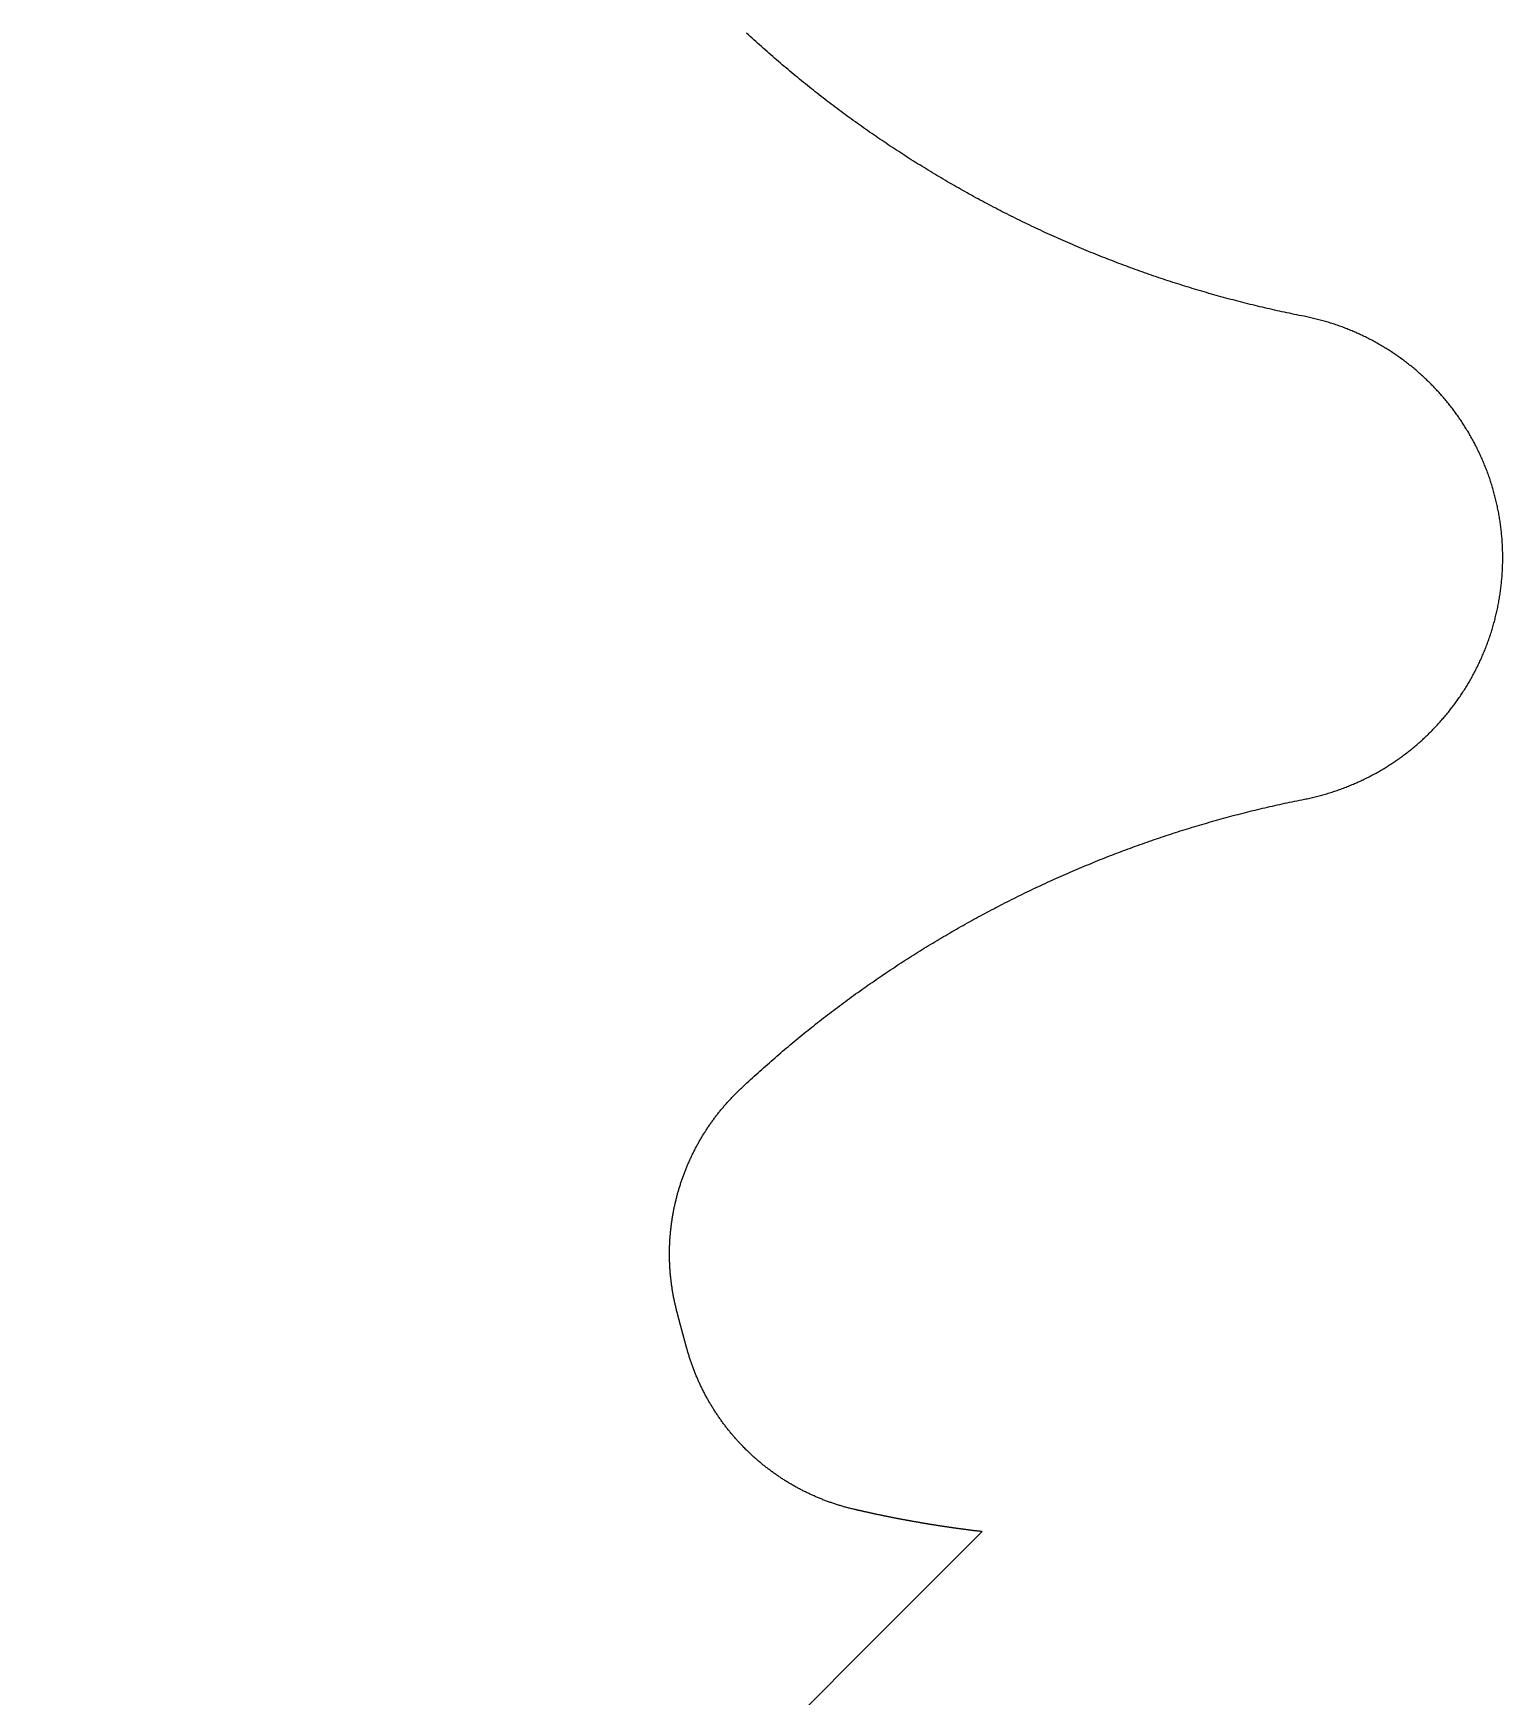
# Model space of a CAD drawing. Header units: millimetres. Extents: x 0 to 300, y 0 to 160.
# Drawn here: x 157.92 to 163.09, y 133.14 to 139 of the extents above; entities that cross this region are included whole.
import ezdxf

# ---------------------------------------------------------------- set-up
doc = ezdxf.new("R2010")
doc.units = ezdxf.units.MM
doc.header["$MEASUREMENT"] = 0
doc.layers.add('Layer 1', color=1, linetype='Continuous', true_color=0xff0000)

msp = doc.modelspace()

# ---------------------------------------------------------------- linework, layer by layer
at = {"layer": 'Layer 1'}
msp.add_lwpolyline([(152.8781, 125.332), (161.2609, 133.7206), (161.2591, 133.7209), (161.2573, 133.7211), (161.2555, 133.7213), (161.2538, 133.7215), (161.252, 133.7217), (161.2502, 133.7219), (161.2484, 133.7221), (161.2467, 133.7223), (161.2449, 133.7225), (161.2431, 133.7227), (161.2414, 133.723), (161.2396, 133.7232), (161.2378, 133.7234), (161.236, 133.7236), (161.2343, 133.7238), (161.2325, 133.724), (161.2307, 133.7243), (161.229, 133.7245), (161.2272, 133.7247), (161.2254, 133.7249), (161.2237, 133.7251), (161.2219, 133.7254), (161.2201, 133.7256), (161.2183, 133.7258), (161.2166, 133.726), (161.2148, 133.7263), (161.213, 133.7265), (161.2113, 133.7267), (161.2095, 133.7269), (161.2077, 133.7272), (161.206, 133.7274), (161.2042, 133.7276), (161.2024, 133.7279), (161.2006, 133.7281), (161.1989, 133.7283), (161.1971, 133.7286), (161.1953, 133.7288), (161.1936, 133.729), (161.1918, 133.7293), (161.19, 133.7295), (161.1883, 133.7297), (161.1865, 133.73), (161.1847, 133.7302), (161.183, 133.7305), (161.1812, 133.7307), (161.1794, 133.7309), (161.1777, 133.7312), (161.1759, 133.7314), (161.1741, 133.7317), (161.1724, 133.7319), (161.1706, 133.7322), (161.1688, 133.7324), (161.1671, 133.7327), (161.1653, 133.7329), (161.1635, 133.7332), (161.1618, 133.7334), (161.16, 133.7337), (161.1582, 133.7339), (161.1565, 133.7342), (161.1547, 133.7344), (161.1529, 133.7347), (161.1512, 133.7349), (161.1494, 133.7352), (161.1476, 133.7354), (161.1459, 133.7357), (161.1441, 133.7359), (161.1423, 133.7362), (161.1406, 133.7365), (161.1388, 133.7367), (161.137, 133.737), (161.1353, 133.7372), (161.1335, 133.7375), (161.1318, 133.7378), (161.13, 133.738), (161.1282, 133.7383), (161.1265, 133.7386), (161.1247, 133.7388), (161.1229, 133.7391), (161.1212, 133.7394), (161.1194, 133.7396), (161.1176, 133.7399), (161.1159, 133.7402), (161.1141, 133.7404), (161.1124, 133.7407), (161.1106, 133.741), (161.1088, 133.7412), (161.1071, 133.7415), (161.1053, 133.7418), (161.1035, 133.7421), (161.1018, 133.7423), (161.1, 133.7426), (161.0983, 133.7429), (161.0965, 133.7432), (161.0947, 133.7435), (161.093, 133.7437), (161.0912, 133.744), (161.0894, 133.7443), (161.0877, 133.7446), (161.0859, 133.7449), (161.0842, 133.7451), (161.0824, 133.7454), (161.0806, 133.7457), (161.0789, 133.746), (161.0771, 133.7463), (161.0754, 133.7466), (161.0736, 133.7469), (161.0718, 133.7472), (161.0701, 133.7474), (161.0683, 133.7477), (161.0666, 133.748), (161.0648, 133.7483), (161.063, 133.7486), (161.0613, 133.7489), (161.0595, 133.7492), (161.0578, 133.7495), (161.056, 133.7498), (161.0542, 133.7501), (161.0525, 133.7504), (161.0507, 133.7507), (161.049, 133.751), (161.0472, 133.7513), (161.0455, 133.7516), (161.0437, 133.7519), (161.0419, 133.7522), (161.0402, 133.7525), (161.0384, 133.7528), (161.0367, 133.7531), (161.0349, 133.7534), (161.0332, 133.7537), (161.0314, 133.754), (161.0296, 133.7543), (161.0279, 133.7546), (161.0261, 133.7549), (161.0244, 133.7552), (161.0226, 133.7556), (161.0209, 133.7559), (161.0191, 133.7562), (161.0173, 133.7565), (161.0156, 133.7568), (161.0138, 133.7571), (161.0121, 133.7574), (161.0103, 133.7578), (161.0086, 133.7581), (161.0068, 133.7584), (161.0051, 133.7587), (161.0033, 133.759), (161.0015, 133.7593), (160.9998, 133.7597), (160.998, 133.76), (160.9963, 133.7603), (160.9945, 133.7606), (160.9928, 133.761), (160.991, 133.7613), (160.9893, 133.7616), (160.9875, 133.7619), (160.9858, 133.7623), (160.984, 133.7626), (160.9823, 133.7629), (160.9805, 133.7632), (160.9787, 133.7636), (160.977, 133.7639), (160.9752, 133.7642), (160.9735, 133.7646), (160.9717, 133.7649), (160.97, 133.7652), (160.9682, 133.7656), (160.9665, 133.7659), (160.9647, 133.7662), (160.963, 133.7666), (160.9612, 133.7669), (160.9595, 133.7673), (160.9577, 133.7676), (160.956, 133.7679), (160.9542, 133.7683), (160.9525, 133.7686), (160.9507, 133.769), (160.949, 133.7693), (160.9472, 133.7697), (160.9455, 133.77), (160.9437, 133.7703), (160.942, 133.7707), (160.9402, 133.771), (160.9385, 133.7714), (160.9367, 133.7717), (160.935, 133.7721), (160.9332, 133.7724), (160.9315, 133.7728), (160.9297, 133.7731), (160.928, 133.7735), (160.9262, 133.7738), (160.9245, 133.7742), (160.9227, 133.7745), (160.921, 133.7749), (160.9192, 133.7753), (160.9175, 133.7756), (160.9157, 133.776), (160.914, 133.7763), (160.9122, 133.7767), (160.9105, 133.7771), (160.9087, 133.7774), (160.907, 133.7778), (160.9052, 133.7781), (160.9035, 133.7785), (160.9018, 133.7789), (160.9, 133.7792), (160.8983, 133.7796), (160.8965, 133.78), (160.8948, 133.7803), (160.893, 133.7807), (160.8913, 133.7811), (160.8895, 133.7814), (160.8878, 133.7818), (160.886, 133.7822), (160.8843, 133.7825), (160.8826, 133.7829), (160.8808, 133.7833), (160.8791, 133.7837), (160.8773, 133.784), (160.8756, 133.7844), (160.8738, 133.7848), (160.8721, 133.7852), (160.8703, 133.7855), (160.8686, 133.7859), (160.8669, 133.7863), (160.8651, 133.7867), (160.8634, 133.7871), (160.8616, 133.7875), (160.8599, 133.7878), (160.8581, 133.7882), (160.8564, 133.7886), (160.8547, 133.789), (160.8529, 133.7894), (160.8512, 133.7898), (160.8494, 133.7901), (160.8477, 133.7905), (160.8459, 133.7909), (160.8442, 133.7913), (160.8425, 133.7917), (160.8407, 133.7921), (160.839, 133.7925), (160.8372, 133.7929), (160.8355, 133.7933), (160.8338, 133.7937), (160.832, 133.7941), (160.8303, 133.7945), (160.8285, 133.7948), (160.8268, 133.7952), (160.8251, 133.7956), (160.8233, 133.796), (160.8216, 133.7964), (160.8198, 133.7968), (160.8181, 133.7972), (160.8164, 133.7976), (160.8146, 133.798), (160.8129, 133.7985), (160.8111, 133.7989), (160.8078, 133.7996), (160.8045, 133.8004), (160.8011, 133.8013), (160.7978, 133.8021), (160.7945, 133.8029), (160.7911, 133.8038), (160.7878, 133.8046), (160.7845, 133.8055), (160.7812, 133.8064), (160.7779, 133.8073), (160.7746, 133.8082), (160.7714, 133.8092), (160.7681, 133.8101), (160.7648, 133.8111), (160.7615, 133.8121), (160.7583, 133.8131), (160.755, 133.8141), (160.7518, 133.8151), (160.7485, 133.8161), (160.7453, 133.8172), (160.7421, 133.8182), (160.7388, 133.8193), (160.7356, 133.8204), (160.7324, 133.8215), (160.7292, 133.8226), (160.726, 133.8237), (160.7228, 133.8248), (160.7196, 133.826), (160.7165, 133.8271), (160.7133, 133.8283), (160.7101, 133.8295), (160.7069, 133.8307), (160.7038, 133.8319), (160.7006, 133.8331), (160.6975, 133.8344), (160.6944, 133.8356), (160.6912, 133.8369), (160.6881, 133.8381), (160.685, 133.8394), (160.6819, 133.8407), (160.6788, 133.8421), (160.6757, 133.8434), (160.6726, 133.8447), (160.6695, 133.8461), (160.6664, 133.8474), (160.6634, 133.8488), (160.6603, 133.8502), (160.6573, 133.8516), (160.6542, 133.853), (160.6512, 133.8544), (160.6481, 133.8559), (160.6451, 133.8573), (160.6421, 133.8588), (160.6391, 133.8603), (160.6361, 133.8617), (160.6331, 133.8632), (160.6301, 133.8648), (160.6271, 133.8663), (160.6241, 133.8678), (160.6212, 133.8694), (160.6182, 133.8709), (160.6152, 133.8725), (160.6123, 133.8741), (160.6094, 133.8757), (160.6064, 133.8773), (160.6035, 133.8789), (160.6006, 133.8805), (160.5977, 133.8822), (160.5948, 133.8838), (160.5919, 133.8855), (160.589, 133.8872), (160.5861, 133.8889), (160.5833, 133.8906), (160.5804, 133.8923), (160.5775, 133.894), (160.5747, 133.8957), (160.5718, 133.8975), (160.569, 133.8992), (160.5662, 133.901), (160.5634, 133.9028), (160.5606, 133.9046), (160.5578, 133.9064), (160.555, 133.9082), (160.5522, 133.91), (160.5494, 133.9119), (160.5466, 133.9137), (160.5439, 133.9156), (160.5411, 133.9174), (160.5384, 133.9193), (160.5357, 133.9212), (160.5329, 133.9231), (160.5302, 133.925), (160.5275, 133.927), (160.5248, 133.9289), (160.5221, 133.9309), (160.5194, 133.9328), (160.5168, 133.9348), (160.5141, 133.9368), (160.5114, 133.9388), (160.5088, 133.9408), (160.5061, 133.9428), (160.5035, 133.9448), (160.5009, 133.9468), (160.4983, 133.9489), (160.4957, 133.9509), (160.4931, 133.953), (160.4905, 133.9551), (160.4879, 133.9572), (160.4853, 133.9593), (160.4828, 133.9614), (160.4802, 133.9635), (160.4777, 133.9656), (160.4751, 133.9678), (160.4726, 133.9699), (160.4701, 133.9721), (160.4676, 133.9743), (160.4651, 133.9764), (160.4626, 133.9786), (160.4601, 133.9808), (160.4576, 133.983), (160.4552, 133.9853), (160.4527, 133.9875), (160.4503, 133.9897), (160.4478, 133.992), (160.4454, 133.9943), (160.443, 133.9965), (160.4406, 133.9988), (160.4382, 134.0011), (160.4358, 134.0034), (160.4334, 134.0057), (160.4311, 134.008), (160.4287, 134.0104), (160.4264, 134.0127), (160.424, 134.0151), (160.4217, 134.0174), (160.4194, 134.0198), (160.4171, 134.0222), (160.4148, 134.0246), (160.4125, 134.027), (160.4102, 134.0294), (160.4079, 134.0318), (160.4057, 134.0342), (160.4034, 134.0367), (160.4012, 134.0391), (160.3989, 134.0416), (160.3967, 134.044), (160.3945, 134.0465), (160.3923, 134.049), (160.3901, 134.0515), (160.3879, 134.054), (160.3858, 134.0565), (160.3836, 134.059), (160.3815, 134.0616), (160.3793, 134.0641), (160.3772, 134.0667), (160.3751, 134.0692), (160.373, 134.0718), (160.3709, 134.0744), (160.3688, 134.077), (160.3667, 134.0795), (160.3646, 134.0822), (160.3626, 134.0848), (160.3605, 134.0874), (160.3585, 134.09), (160.3565, 134.0927), (160.3545, 134.0953), (160.3525, 134.098), (160.3505, 134.1006), (160.3485, 134.1033), (160.3465, 134.106), (160.3446, 134.1087), (160.3426, 134.1114), (160.3407, 134.1141), (160.3388, 134.1168), (160.3368, 134.1195), (160.3349, 134.1223), (160.333, 134.125), (160.3312, 134.1278), (160.3293, 134.1305), (160.3274, 134.1333), (160.3256, 134.1361), (160.3237, 134.1388), (160.3219, 134.1416), (160.3201, 134.1444), (160.3183, 134.1472), (160.3165, 134.1501), (160.3147, 134.1529), (160.313, 134.1557), (160.3112, 134.1586), (160.3095, 134.1614), (160.3077, 134.1643), (160.306, 134.1671), (160.3043, 134.17), (160.3026, 134.1729), (160.3009, 134.1758), (160.2992, 134.1787), (160.2976, 134.1816), (160.2959, 134.1845), (160.2943, 134.1874), (160.2926, 134.1903), (160.291, 134.1933), (160.2894, 134.1962), (160.2878, 134.1992), (160.2862, 134.2021), (160.2847, 134.2051), (160.2831, 134.2081), (160.2816, 134.211), (160.28, 134.214), (160.2785, 134.217), (160.277, 134.22), (160.2755, 134.223), (160.274, 134.2261), (160.2725, 134.2291), (160.2711, 134.2321), (160.2696, 134.2352), (160.2682, 134.2382), (160.2668, 134.2413), (160.2653, 134.2443), (160.2639, 134.2474), (160.2626, 134.2505), (160.2612, 134.2535), (160.2598, 134.2566), (160.2585, 134.2597), (160.2571, 134.2628), (160.2558, 134.266), (160.2545, 134.2691), (160.2532, 134.2722), (160.2519, 134.2753), (160.2506, 134.2785), (160.2494, 134.2816), (160.2481, 134.2848), (160.2469, 134.2879), (160.2457, 134.2911), (160.2445, 134.2943), (160.2433, 134.2974), (160.2421, 134.3006), (160.2409, 134.3038), (160.2397, 134.307), (160.2386, 134.3102), (160.2375, 134.3134), (160.2363, 134.3167), (160.2352, 134.3199), (160.2341, 134.3231), (160.2331, 134.3263), (160.232, 134.3296), (160.2309, 134.3328), (160.2299, 134.3361), (160.2289, 134.3394), (160.2279, 134.3426), (160.2269, 134.3459), (160.2259, 134.3492), (160.2249, 134.3525), (160.2239, 134.3558), (160.223, 134.3591), (160.2221, 134.3624), (160.2211, 134.3657), (160.221, 134.3662), (160.2209, 134.3667), (160.2207, 134.3672), (160.2206, 134.3677), (160.2204, 134.3682), (160.2203, 134.3687), (160.2202, 134.3692), (160.22, 134.3698), (160.2199, 134.3703), (160.2197, 134.3708), (160.2196, 134.3713), (160.2195, 134.3718), (160.2193, 134.3723), (160.2192, 134.3728), (160.219, 134.3733), (160.2189, 134.3738), (160.2188, 134.3743), (160.2186, 134.3749), (160.2185, 134.3754), (160.2183, 134.3759), (160.2182, 134.3764), (160.2181, 134.3769), (160.2179, 134.3774), (160.2178, 134.3779), (160.2176, 134.3784), (160.2175, 134.3789), (160.2174, 134.3794), (160.2172, 134.3799), (160.2171, 134.3805), (160.2169, 134.381), (160.2168, 134.3815), (160.2167, 134.382), (160.2165, 134.3825), (160.2164, 134.383), (160.2162, 134.3835), (160.2161, 134.384), (160.216, 134.3845), (160.2158, 134.385), (160.2157, 134.3855), (160.2155, 134.3861), (160.2154, 134.3866), (160.2153, 134.3871), (160.2151, 134.3876), (160.215, 134.3881), (160.2149, 134.3886), (160.2147, 134.3891), (160.2146, 134.3896), (160.2144, 134.3901), (160.2143, 134.3906), (160.2142, 134.3911), (160.214, 134.3917), (160.2139, 134.3922), (160.2137, 134.3927), (160.2136, 134.3932), (160.2135, 134.3937), (160.2133, 134.3942), (160.2132, 134.3947), (160.213, 134.3952), (160.2129, 134.3957), (160.2128, 134.3962), (160.2126, 134.3968), (160.2125, 134.3973), (160.2124, 134.3978), (160.2122, 134.3983), (160.2121, 134.3988), (160.2119, 134.3993), (160.2118, 134.3998), (160.2117, 134.4003), (160.2115, 134.4008), (160.2114, 134.4013), (160.2112, 134.4018), (160.2111, 134.4024), (160.211, 134.4029), (160.2108, 134.4034), (160.2107, 134.4039), (160.2106, 134.4044), (160.2104, 134.4049), (160.2103, 134.4054), (160.2101, 134.4059), (160.21, 134.4064), (160.2099, 134.4069), (160.2097, 134.4075), (160.2096, 134.408), (160.2095, 134.4085), (160.2093, 134.409), (160.2092, 134.4095), (160.209, 134.41), (160.2089, 134.4105), (160.2088, 134.411), (160.2086, 134.4115), (160.2085, 134.412), (160.2084, 134.4125), (160.2082, 134.4131), (160.2081, 134.4136), (160.2079, 134.4141), (160.2078, 134.4146), (160.2077, 134.4151), (160.2075, 134.4156), (160.2074, 134.4161), (160.2073, 134.4166), (160.2071, 134.4171), (160.207, 134.4176), (160.2068, 134.4182), (160.2067, 134.4187), (160.2066, 134.4192), (160.2064, 134.4197), (160.2063, 134.4202), (160.2062, 134.4207), (160.206, 134.4212), (160.2059, 134.4217), (160.2057, 134.4222), (160.2056, 134.4227), (160.2055, 134.4233), (160.2053, 134.4238), (160.2052, 134.4243), (160.2051, 134.4248), (160.2049, 134.4253), (160.2048, 134.4258), (160.2046, 134.4263), (160.2045, 134.4268), (160.2044, 134.4273), (160.2042, 134.4278), (160.2041, 134.4284), (160.204, 134.4289), (160.2038, 134.4294), (160.2037, 134.4299), (160.2036, 134.4304), (160.2034, 134.4309), (160.2033, 134.4314), (160.2031, 134.4319), (160.203, 134.4324), (160.2029, 134.4329), (160.2027, 134.4334), (160.2026, 134.434), (160.2025, 134.4345), (160.2023, 134.435), (160.2022, 134.4355), (160.2021, 134.436), (160.2019, 134.4365), (160.2018, 134.437), (160.2016, 134.4375), (160.2015, 134.438), (160.2014, 134.4385), (160.2012, 134.4391), (160.2011, 134.4396), (160.201, 134.4401), (160.2008, 134.4406), (160.2007, 134.4411), (160.2006, 134.4416), (160.2004, 134.4421), (160.2003, 134.4426), (160.2001, 134.4431), (160.2, 134.4436), (160.1999, 134.4442), (160.1997, 134.4447), (160.1996, 134.4452), (160.1995, 134.4457), (160.1993, 134.4462), (160.1992, 134.4467), (160.1991, 134.4472), (160.1989, 134.4477), (160.1988, 134.4482), (160.1987, 134.4487), (160.1985, 134.4493), (160.1984, 134.4498), (160.1982, 134.4503), (160.1981, 134.4508), (160.198, 134.4513), (160.1978, 134.4518), (160.1977, 134.4523), (160.1976, 134.4528), (160.1974, 134.4533), (160.1973, 134.4538), (160.1972, 134.4544), (160.197, 134.4549), (160.1969, 134.4554), (160.1968, 134.4559), (160.1966, 134.4564), (160.1965, 134.4569), (160.1963, 134.4574), (160.1962, 134.4579), (160.1961, 134.4584), (160.1959, 134.4589), (160.1958, 134.4595), (160.1957, 134.46), (160.1955, 134.4605), (160.1954, 134.461), (160.1953, 134.4615), (160.1951, 134.462), (160.195, 134.4625), (160.1949, 134.463), (160.1947, 134.4635), (160.1946, 134.464), (160.1945, 134.4646), (160.1943, 134.4651), (160.1942, 134.4656), (160.194, 134.4661), (160.1939, 134.4666), (160.1938, 134.4671), (160.1936, 134.4676), (160.1935, 134.4681), (160.1934, 134.4686), (160.1932, 134.4691), (160.1931, 134.4697), (160.193, 134.4702), (160.1928, 134.4707), (160.1927, 134.4712), (160.1926, 134.4717), (160.1924, 134.4722), (160.1923, 134.4727), (160.1922, 134.4732), (160.192, 134.4737), (160.1919, 134.4743), (160.1918, 134.4748), (160.1916, 134.4753), (160.1915, 134.4758), (160.1913, 134.4763), (160.1912, 134.4768), (160.1911, 134.4773), (160.1909, 134.4778), (160.1908, 134.4783), (160.1907, 134.4788), (160.1905, 134.4794), (160.1904, 134.4799), (160.1903, 134.4804), (160.1901, 134.4809), (160.19, 134.4814), (160.1899, 134.4819), (160.1897, 134.4824), (160.1896, 134.4829), (160.1895, 134.4834), (160.1893, 134.4839), (160.1892, 134.4845), (160.1891, 134.485), (160.1889, 134.4855), (160.1888, 134.486), (160.1887, 134.4865), (160.1885, 134.487), (160.1884, 134.4875), (160.1883, 134.488), (160.1881, 134.4885), (160.188, 134.489), (160.1879, 134.4896), (160.1877, 134.4901), (160.1876, 134.4906), (160.1874, 134.4911), (160.1873, 134.4916), (160.1872, 134.4921), (160.187, 134.4926), (160.1869, 134.4931), (160.1868, 134.4936), (160.1866, 134.4941), (160.1865, 134.4947), (160.1864, 134.4952), (160.1862, 134.4957), (160.1861, 134.4962), (160.1852, 134.4995), (160.1844, 134.5028), (160.1836, 134.5062), (160.1827, 134.5095), (160.1819, 134.5128), (160.1812, 134.5162), (160.1804, 134.5195), (160.1796, 134.5228), (160.1789, 134.5262), (160.1782, 134.5295), (160.1774, 134.5329), (160.1767, 134.5362), (160.1761, 134.5396), (160.1754, 134.5429), (160.1747, 134.5462), (160.1741, 134.5496), (160.1735, 134.5529), (160.1728, 134.5563), (160.1722, 134.5596), (160.1717, 134.563), (160.1711, 134.5663), (160.1705, 134.5697), (160.17, 134.573), (160.1695, 134.5764), (160.169, 134.5797), (160.1685, 134.5831), (160.168, 134.5865), (160.1675, 134.5898), (160.1671, 134.5932), (160.1666, 134.5965), (160.1662, 134.5999), (160.1658, 134.6032), (160.1654, 134.6066), (160.165, 134.6099), (160.1646, 134.6133), (160.1643, 134.6167), (160.164, 134.62), (160.1636, 134.6234), (160.1633, 134.6267), (160.163, 134.6301), (160.1627, 134.6334), (160.1625, 134.6368), (160.1622, 134.6402), (160.162, 134.6435), (160.1618, 134.6469), (160.1616, 134.6502), (160.1614, 134.6536), (160.1612, 134.6569), (160.161, 134.6603), (160.1609, 134.6637), (160.1607, 134.667), (160.1606, 134.6704), (160.1605, 134.6737), (160.1604, 134.6771), (160.1603, 134.6804), (160.1602, 134.6838), (160.1602, 134.6871), (160.1601, 134.6905), (160.1601, 134.6938), (160.1601, 134.6972), (160.1601, 134.7005), (160.1601, 134.7039), (160.1601, 134.7072), (160.1602, 134.7106), (160.1602, 134.7139), (160.1603, 134.7172), (160.1604, 134.7206), (160.1605, 134.7239), (160.1606, 134.7273), (160.1607, 134.7306), (160.1609, 134.7339), (160.161, 134.7373), (160.1612, 134.7406), (160.1614, 134.7439), (160.1616, 134.7473), (160.1618, 134.7506), (160.162, 134.7539), (160.1623, 134.7572), (160.1625, 134.7606), (160.1628, 134.7639), (160.1631, 134.7672), (160.1634, 134.7705), (160.1637, 134.7738), (160.164, 134.7771), (160.1643, 134.7805), (160.1647, 134.7838), (160.165, 134.7871), (160.1654, 134.7904), (160.1658, 134.7937), (160.1662, 134.797), (160.1666, 134.8003), (160.167, 134.8036), (160.1675, 134.8069), (160.1679, 134.8102), (160.1684, 134.8135), (160.1689, 134.8168), (160.1694, 134.82), (160.1699, 134.8233), (160.1704, 134.8266), (160.171, 134.8299), (160.1715, 134.8332), (160.1721, 134.8364), (160.1727, 134.8397), (160.1733, 134.843), (160.1739, 134.8462), (160.1745, 134.8495), (160.1751, 134.8527), (160.1758, 134.856), (160.1764, 134.8593), (160.1771, 134.8625), (160.1778, 134.8658), (160.1785, 134.869), (160.1792, 134.8722), (160.1799, 134.8755), (160.1807, 134.8787), (160.1814, 134.8819), (160.1822, 134.8852), (160.183, 134.8884), (160.1838, 134.8916), (160.1846, 134.8948), (160.1854, 134.898), (160.1862, 134.9013), (160.1871, 134.9045), (160.1879, 134.9077), (160.1888, 134.9109), (160.1897, 134.9141), (160.1906, 134.9173), (160.1915, 134.9204), (160.1925, 134.9236), (160.1934, 134.9268), (160.1943, 134.93), (160.1953, 134.9332), (160.1963, 134.9363), (160.1973, 134.9395), (160.1983, 134.9427), (160.1993, 134.9458), (160.2003, 134.949), (160.2014, 134.9521), (160.2024, 134.9553), (160.2035, 134.9584), (160.2046, 134.9615), (160.2057, 134.9647), (160.2068, 134.9678), (160.2079, 134.9709), (160.2091, 134.974), (160.2102, 134.9771), (160.2114, 134.9803), (160.2126, 134.9834), (160.2137, 134.9865), (160.2149, 134.9896), (160.2162, 134.9926), (160.2174, 134.9957), (160.2186, 134.9988), (160.2199, 135.0019), (160.2211, 135.005), (160.2224, 135.008), (160.2237, 135.0111), (160.225, 135.0141), (160.2263, 135.0172), (160.2277, 135.0202), (160.229, 135.0233), (160.2304, 135.0263), (160.2317, 135.0293), (160.2331, 135.0324), (160.2345, 135.0354), (160.2359, 135.0384), (160.2373, 135.0414), (160.2388, 135.0444), (160.2402, 135.0474), (160.2417, 135.0504), (160.2431, 135.0534), (160.2446, 135.0564), (160.2461, 135.0593), (160.2476, 135.0623), (160.2491, 135.0653), (160.2507, 135.0682), (160.2522, 135.0712), (160.2538, 135.0741), (160.2553, 135.0771), (160.2569, 135.08), (160.2585, 135.0829), (160.2601, 135.0859), (160.2618, 135.0888), (160.2634, 135.0917), (160.265, 135.0946), (160.2667, 135.0975), (160.2684, 135.1004), (160.27, 135.1033), (160.2717, 135.1061), (160.2735, 135.109), (160.2752, 135.1119), (160.2769, 135.1147), (160.2787, 135.1176), (160.2804, 135.1204), (160.2822, 135.1233), (160.284, 135.1261), (160.2858, 135.1289), (160.2876, 135.1317), (160.2894, 135.1346), (160.2912, 135.1374), (160.2931, 135.1402), (160.2949, 135.143), (160.2968, 135.1457), (160.2987, 135.1485), (160.3006, 135.1513), (160.3025, 135.1541), (160.3044, 135.1568), (160.3063, 135.1596), (160.3083, 135.1623), (160.3102, 135.165), (160.3122, 135.1678), (160.3142, 135.1705), (160.3162, 135.1732), (160.3182, 135.1759), (160.3202, 135.1786), (160.3222, 135.1813), (160.3242, 135.184), (160.3263, 135.1866), (160.3284, 135.1893), (160.3304, 135.192), (160.3325, 135.1946), (160.3346, 135.1973), (160.3367, 135.1999), (160.3389, 135.2025), (160.341, 135.2052), (160.3432, 135.2078), (160.3453, 135.2104), (160.3475, 135.213), (160.3497, 135.2156), (160.3519, 135.2181), (160.3541, 135.2207), (160.3563, 135.2233), (160.3585, 135.2258), (160.3608, 135.2284), (160.363, 135.2309), (160.3653, 135.2335), (160.3676, 135.236), (160.3699, 135.2385), (160.3722, 135.241), (160.3745, 135.2435), (160.3768, 135.246), (160.3792, 135.2485), (160.3815, 135.2509), (160.3839, 135.2534), (160.3862, 135.2559), (160.3886, 135.2583), (160.391, 135.2607), (160.3934, 135.2632), (160.3959, 135.2656), (160.3983, 135.268), (160.4007, 135.2704), (160.4032, 135.2728), (160.4057, 135.2752), (160.4081, 135.2776), (160.4106, 135.2799), (160.4131, 135.2823), (160.4196, 135.2883), (160.4261, 135.2944), (160.4326, 135.3004), (160.4391, 135.3064), (160.4457, 135.3124), (160.4522, 135.3184), (160.4588, 135.3244), (160.4653, 135.3303), (160.4719, 135.3363), (160.4785, 135.3422), (160.4851, 135.3481), (160.4917, 135.354), (160.4984, 135.3599), (160.505, 135.3657), (160.5117, 135.3716), (160.5183, 135.3774), (160.525, 135.3832), (160.5317, 135.389), (160.5384, 135.3948), (160.5451, 135.4006), (160.5518, 135.4064), (160.5586, 135.4121), (160.5653, 135.4178), (160.5721, 135.4235), (160.5788, 135.4292), (160.5856, 135.4349), (160.5924, 135.4406), (160.5992, 135.4462), (160.606, 135.4518), (160.6129, 135.4575), (160.6197, 135.4631), (160.6265, 135.4686), (160.6334, 135.4742), (160.6403, 135.4798), (160.6472, 135.4853), (160.6541, 135.4908), (160.661, 135.4963), (160.6679, 135.5018), (160.6748, 135.5073), (160.6818, 135.5128), (160.6887, 135.5182), (160.6957, 135.5236), (160.7026, 135.529), (160.7096, 135.5344), (160.7166, 135.5398), (160.7236, 135.5452), (160.7307, 135.5505), (160.7377, 135.5559), (160.7447, 135.5612), (160.7518, 135.5665), (160.7588, 135.5718), (160.7659, 135.577), (160.773, 135.5823), (160.7801, 135.5875), (160.7872, 135.5928), (160.7943, 135.598), (160.8014, 135.6031), (160.8086, 135.6083), (160.8157, 135.6135), (160.8229, 135.6186), (160.8301, 135.6237), (160.8372, 135.6289), (160.8444, 135.634), (160.8516, 135.639), (160.8588, 135.6441), (160.8661, 135.6491), (160.8733, 135.6542), (160.8805, 135.6592), (160.8878, 135.6642), (160.8951, 135.6692), (160.9023, 135.6741), (160.9096, 135.6791), (160.9169, 135.684), (160.9242, 135.6889), (160.9315, 135.6938), (160.9389, 135.6987), (160.9462, 135.7036), (160.9535, 135.7084), (160.9609, 135.7133), (160.9683, 135.7181), (160.9756, 135.7229), (160.983, 135.7277), (160.9904, 135.7324), (160.9978, 135.7372), (161.0053, 135.7419), (161.0127, 135.7466), (161.0201, 135.7513), (161.0276, 135.756), (161.035, 135.7607), (161.0425, 135.7654), (161.05, 135.77), (161.0574, 135.7746), (161.0649, 135.7792), (161.0724, 135.7838), (161.08, 135.7884), (161.0875, 135.7929), (161.095, 135.7975), (161.1026, 135.802), (161.1101, 135.8065), (161.1177, 135.811), (161.1252, 135.8155), (161.1328, 135.8199), (161.1404, 135.8244), (161.148, 135.8288), (161.1556, 135.8332), (161.1632, 135.8376), (161.1709, 135.842), (161.1785, 135.8463), (161.1862, 135.8507), (161.1938, 135.855), (161.2015, 135.8593), (161.2092, 135.8636), (161.2168, 135.8679), (161.2245, 135.8721), (161.2322, 135.8764), (161.2399, 135.8806), (161.2477, 135.8848), (161.2554, 135.889), (161.2631, 135.8931), (161.2709, 135.8973), (161.2786, 135.9014), (161.2864, 135.9056), (161.2942, 135.9097), (161.3019, 135.9138), (161.3097, 135.9178), (161.3175, 135.9219), (161.3254, 135.9259), (161.3332, 135.9299), (161.341, 135.9339), (161.3488, 135.9379), (161.3567, 135.9419), (161.3645, 135.9458), (161.3724, 135.9498), (161.3803, 135.9537), (161.3881, 135.9576), (161.396, 135.9615), (161.4039, 135.9653), (161.4118, 135.9692), (161.4197, 135.973), (161.4277, 135.9768), (161.4356, 135.9806), (161.4435, 135.9844), (161.4515, 135.9882), (161.4594, 135.9919), (161.4674, 135.9957), (161.4753, 135.9994), (161.4833, 136.0031), (161.4913, 136.0067), (161.4993, 136.0104), (161.5073, 136.0141), (161.5153, 136.0177), (161.5233, 136.0213), (161.5314, 136.0249), (161.5394, 136.0284), (161.5474, 136.032), (161.5555, 136.0355), (161.5636, 136.0391), (161.5716, 136.0426), (161.5797, 136.0461), (161.5878, 136.0495), (161.5959, 136.053), (161.604, 136.0564), (161.6121, 136.0598), (161.6202, 136.0632), (161.6283, 136.0666), (161.6364, 136.07), (161.6446, 136.0733), (161.6527, 136.0766), (161.6609, 136.08), (161.669, 136.0833), (161.6772, 136.0865), (161.6854, 136.0898), (161.6936, 136.093), (161.7018, 136.0963), (161.7099, 136.0995), (161.7182, 136.1026), (161.7264, 136.1058), (161.7346, 136.109), (161.7428, 136.1121), (161.751, 136.1152), (161.7593, 136.1183), (161.7675, 136.1214), (161.7758, 136.1245), (161.7841, 136.1275), (161.7923, 136.1305), (161.8006, 136.1336), (161.8089, 136.1366), (161.8172, 136.1395), (161.8255, 136.1425), (161.8338, 136.1454), (161.8421, 136.1483), (161.8504, 136.1512), (161.8587, 136.1541), (161.8671, 136.157), (161.8754, 136.1599), (161.8838, 136.1627), (161.8921, 136.1655), (161.9005, 136.1683), (161.9088, 136.1711), (161.9172, 136.1738), (161.9256, 136.1766), (161.934, 136.1793), (161.9424, 136.182), (161.9508, 136.1847), (161.9592, 136.1874), (161.9676, 136.19), (161.976, 136.1926), (161.9844, 136.1953), (161.9929, 136.1979), (162.0013, 136.2004), (162.0098, 136.203), (162.0182, 136.2055), (162.0267, 136.2081), (162.0351, 136.2106), (162.0436, 136.2131), (162.0521, 136.2155), (162.0606, 136.218), (162.0691, 136.2204), (162.0776, 136.2228), (162.0861, 136.2252), (162.0946, 136.2276), (162.1031, 136.23), (162.1116, 136.2323), (162.1201, 136.2346), (162.1287, 136.2369), (162.1372, 136.2392), (162.1457, 136.2415), (162.1543, 136.2437), (162.1629, 136.246), (162.1714, 136.2482), (162.18, 136.2504), (162.1886, 136.2526), (162.1971, 136.2547), (162.2057, 136.2569), (162.2143, 136.259), (162.2229, 136.2611), (162.2315, 136.2632), (162.2401, 136.2652), (162.2487, 136.2673), (162.2574, 136.2693), (162.266, 136.2713), (162.2746, 136.2733), (162.2833, 136.2753), (162.2919, 136.2772), (162.3006, 136.2792), (162.3092, 136.2811), (162.3179, 136.283), (162.3265, 136.2849), (162.3352, 136.2867), (162.3439, 136.2886), (162.3526, 136.2904), (162.3612, 136.2922), (162.3699, 136.294), (162.3786, 136.2957), (162.3873, 136.2975), (162.396, 136.2992), (162.4008, 136.3002), (162.4055, 136.3011), (162.4103, 136.3021), (162.415, 136.3032), (162.4197, 136.3042), (162.4244, 136.3053), (162.4291, 136.3064), (162.4338, 136.3075), (162.4384, 136.3087), (162.4431, 136.3099), (162.4477, 136.3111), (162.4524, 136.3123), (162.457, 136.3135), (162.4616, 136.3148), (162.4662, 136.3161), (162.4708, 136.3174), (162.4754, 136.3188), (162.48, 136.3201), (162.4845, 136.3215), (162.4891, 136.323), (162.4936, 136.3244), (162.4981, 136.3259), (162.5026, 136.3273), (162.5071, 136.3289), (162.5116, 136.3304), (162.5161, 136.3319), (162.5205, 136.3335), (162.525, 136.3351), (162.5294, 136.3368), (162.5339, 136.3384), (162.5383, 136.3401), (162.5427, 136.3418), (162.5471, 136.3435), (162.5514, 136.3452), (162.5558, 136.347), (162.5601, 136.3488), (162.5645, 136.3506), (162.5688, 136.3524), (162.5731, 136.3543), (162.5774, 136.3562), (162.5817, 136.3581), (162.586, 136.36), (162.5902, 136.3619), (162.5945, 136.3639), (162.5987, 136.3659), (162.6029, 136.3679), (162.6071, 136.3699), (162.6113, 136.372), (162.6155, 136.374), (162.6197, 136.3761), (162.6238, 136.3783), (162.628, 136.3804), (162.6321, 136.3825), (162.6362, 136.3847), (162.6403, 136.3869), (162.6444, 136.3891), (162.6485, 136.3914), (162.6525, 136.3937), (162.6566, 136.3959), (162.6606, 136.3982), (162.6646, 136.4006), (162.6686, 136.4029), (162.6726, 136.4053), (162.6766, 136.4077), (162.6805, 136.4101), (162.6845, 136.4125), (162.6884, 136.4149), (162.6923, 136.4174), (162.6962, 136.4199), (162.7001, 136.4224), (162.7039, 136.4249), (162.7078, 136.4275), (162.7116, 136.43), (162.7155, 136.4326), (162.7193, 136.4352), (162.7231, 136.4379), (162.7268, 136.4405), (162.7306, 136.4432), (162.7343, 136.4459), (162.7381, 136.4486), (162.7418, 136.4513), (162.7455, 136.454), (162.7492, 136.4568), (162.7528, 136.4596), (162.7565, 136.4623), (162.7601, 136.4652), (162.7637, 136.468), (162.7673, 136.4708), (162.7709, 136.4737), (162.7745, 136.4766), (162.7781, 136.4795), (162.7816, 136.4824), (162.7851, 136.4854), (162.7886, 136.4883), (162.7921, 136.4913), (162.7956, 136.4943), (162.7991, 136.4973), (162.8025, 136.5004), (162.8059, 136.5034), (162.8093, 136.5065), (162.8127, 136.5096), (162.8161, 136.5127), (162.8195, 136.5158), (162.8228, 136.5189), (162.8261, 136.5221), (162.8294, 136.5252), (162.8327, 136.5284), (162.836, 136.5316), (162.8392, 136.5349), (162.8425, 136.5381), (162.8457, 136.5414), (162.8489, 136.5446), (162.8521, 136.5479), (162.8553, 136.5512), (162.8584, 136.5545), (162.8615, 136.5579), (162.8647, 136.5612), (162.8678, 136.5646), (162.8708, 136.568), (162.8739, 136.5714), (162.8769, 136.5748), (162.88, 136.5782), (162.883, 136.5817), (162.8859, 136.5852), (162.8889, 136.5886), (162.8919, 136.5921), (162.8948, 136.5956), (162.8977, 136.5992), (162.9006, 136.6027), (162.9035, 136.6063), (162.9063, 136.6098), (162.9092, 136.6134), (162.912, 136.617), (162.9148, 136.6207), (162.9176, 136.6243), (162.9203, 136.6279), (162.9231, 136.6316), (162.9258, 136.6353), (162.9285, 136.639), (162.9312, 136.6427), (162.9339, 136.6464), (162.9365, 136.6501), (162.9392, 136.6539), (162.9418, 136.6576), (162.9443, 136.6614), (162.9469, 136.6652), (162.9495, 136.669), (162.952, 136.6728), (162.9545, 136.6767), (162.957, 136.6805), (162.9595, 136.6844), (162.9619, 136.6882), (162.9643, 136.6921), (162.9668, 136.696), (162.9691, 136.6999), (162.9715, 136.7038), (162.9739, 136.7078), (162.9762, 136.7117), (162.9785, 136.7157), (162.9808, 136.7197), (162.983, 136.7237), (162.9853, 136.7277), (162.9875, 136.7317), (162.9897, 136.7357), (162.9919, 136.7398), (162.9941, 136.7438), (162.9962, 136.7479), (162.9983, 136.752), (163.0004, 136.756), (163.0025, 136.7601), (163.0046, 136.7643), (163.0066, 136.7684), (163.0086, 136.7725), (163.0106, 136.7767), (163.0126, 136.7808), (163.0145, 136.785), (163.0164, 136.7892), (163.0183, 136.7934), (163.0202, 136.7976), (163.0221, 136.8018), (163.0239, 136.806), (163.0257, 136.8103), (163.0275, 136.8145), (163.0293, 136.8188), (163.0311, 136.8231), (163.0328, 136.8273), (163.0345, 136.8316), (163.0362, 136.836), (163.0379, 136.8403), (163.0395, 136.8446), (163.0411, 136.8489), (163.0427, 136.8533), (163.0443, 136.8576), (163.0458, 136.862), (163.0473, 136.8664), (163.0489, 136.8708), (163.0503, 136.8752), (163.0518, 136.8796), (163.0532, 136.884), (163.0546, 136.8884), (163.056, 136.8929), (163.0574, 136.8973), (163.0587, 136.9018), (163.06, 136.9062), (163.0613, 136.9107), (163.0626, 136.9152), (163.0639, 136.9197), (163.0651, 136.9242), (163.0663, 136.9287), (163.0675, 136.9332), (163.0686, 136.9378), (163.0697, 136.9423), (163.0708, 136.9468), (163.0719, 136.9514), (163.073, 136.956), (163.074, 136.9605), (163.075, 136.9651), (163.076, 136.9697), (163.077, 136.9743), (163.0779, 136.9789), (163.0788, 136.9835), (163.0797, 136.9881), (163.0805, 136.9928), (163.0814, 136.9974), (163.0822, 137.0021), (163.083, 137.0067), (163.0837, 137.0114), (163.0845, 137.016), (163.0852, 137.0207), (163.0859, 137.0254), (163.0865, 137.0301), (163.0872, 137.0348), (163.0878, 137.0395), (163.0884, 137.0442), (163.0889, 137.0489), (163.0895, 137.0537), (163.09, 137.0584), (163.0905, 137.0631), (163.0909, 137.0679), (163.0913, 137.0726), (163.0918, 137.0774), (163.0921, 137.0822), (163.0925, 137.0869), (163.0928, 137.0917), (163.0931, 137.0965), (163.0934, 137.1013), (163.0936, 137.1061), (163.0939, 137.1109), (163.0941, 137.1157), (163.0942, 137.1205), (163.0944, 137.1253), (163.0945, 137.1302), (163.0946, 137.135), (163.0947, 137.1398), (163.0947, 137.1447), (163.0947, 137.1495), (163.0947, 137.1544), (163.0947, 137.1592), (163.0946, 137.164), (163.0945, 137.1689), (163.0944, 137.1737), (163.0942, 137.1785), (163.094, 137.1833), (163.0938, 137.1881), (163.0936, 137.193), (163.0934, 137.1977), (163.0931, 137.2025), (163.0928, 137.2073), (163.0924, 137.2121), (163.0921, 137.2169), (163.0917, 137.2216), (163.0913, 137.2264), (163.0909, 137.2311), (163.0904, 137.2359), (163.0899, 137.2406), (163.0894, 137.2454), (163.0889, 137.2501), (163.0883, 137.2548), (163.0877, 137.2595), (163.0871, 137.2642), (163.0865, 137.2689), (163.0858, 137.2736), (163.0851, 137.2783), (163.0844, 137.283), (163.0836, 137.2876), (163.0829, 137.2923), (163.0821, 137.297), (163.0813, 137.3016), (163.0804, 137.3062), (163.0796, 137.3109), (163.0787, 137.3155), (163.0778, 137.3201), (163.0768, 137.3247), (163.0759, 137.3293), (163.0749, 137.3339), (163.0739, 137.3385), (163.0728, 137.343), (163.0718, 137.3476), (163.0707, 137.3522), (163.0696, 137.3567), (163.0685, 137.3612), (163.0673, 137.3658), (163.0661, 137.3703), (163.0649, 137.3748), (163.0637, 137.3793), (163.0624, 137.3838), (163.0612, 137.3883), (163.0599, 137.3928), (163.0586, 137.3972), (163.0572, 137.4017), (163.0558, 137.4061), (163.0545, 137.4106), (163.053, 137.415), (163.0516, 137.4194), (163.0501, 137.4238), (163.0487, 137.4282), (163.0472, 137.4326), (163.0456, 137.437), (163.0441, 137.4413), (163.0425, 137.4457), (163.0409, 137.45), (163.0393, 137.4544), (163.0376, 137.4587), (163.036, 137.463), (163.0343, 137.4673), (163.0326, 137.4716), (163.0308, 137.4759), (163.0291, 137.4802), (163.0273, 137.4844), (163.0255, 137.4887), (163.0237, 137.4929), (163.0219, 137.4972), (163.02, 137.5014), (163.0181, 137.5056), (163.0162, 137.5098), (163.0143, 137.514), (163.0123, 137.5181), (163.0103, 137.5223), (163.0083, 137.5264), (163.0063, 137.5306), (163.0043, 137.5347), (163.0022, 137.5388), (163.0002, 137.5429), (162.9981, 137.547), (162.9959, 137.5511), (162.9938, 137.5551), (162.9916, 137.5592), (162.9894, 137.5632), (162.9872, 137.5672), (162.985, 137.5713), (162.9828, 137.5753), (162.9805, 137.5793), (162.9782, 137.5832), (162.9759, 137.5872), (162.9736, 137.5911), (162.9712, 137.5951), (162.9688, 137.599), (162.9664, 137.6029), (162.964, 137.6068), (162.9616, 137.6107), (162.9591, 137.6146), (162.9567, 137.6184), (162.9542, 137.6223), (162.9517, 137.6261), (162.9491, 137.6299), (162.9466, 137.6337), (162.944, 137.6375), (162.9414, 137.6413), (162.9388, 137.645), (162.9362, 137.6488), (162.9335, 137.6525), (162.9309, 137.6562), (162.9282, 137.6599), (162.9255, 137.6636), (162.9227, 137.6673), (162.92, 137.671), (162.9172, 137.6746), (162.9144, 137.6782), (162.9116, 137.6819), (162.9088, 137.6855), (162.906, 137.689), (162.9031, 137.6926), (162.9002, 137.6962), (162.8973, 137.6997), (162.8944, 137.7032), (162.8915, 137.7067), (162.8885, 137.7102), (162.8856, 137.7137), (162.8826, 137.7172), (162.8796, 137.7206), (162.8765, 137.7241), (162.8735, 137.7275), (162.8704, 137.7309), (162.8673, 137.7343), (162.8642, 137.7376), (162.8611, 137.741), (162.858, 137.7443), (162.8548, 137.7476), (162.8517, 137.7509), (162.8485, 137.7542), (162.8453, 137.7575), (162.8421, 137.7607), (162.8388, 137.764), (162.8356, 137.7672), (162.8323, 137.7704), (162.829, 137.7736), (162.8257, 137.7768), (162.8224, 137.7799), (162.819, 137.783), (162.8157, 137.7862), (162.8123, 137.7893), (162.8089, 137.7924), (162.8055, 137.7954), (162.802, 137.7985), (162.7986, 137.8015), (162.7951, 137.8045), (162.7917, 137.8075), (162.7882, 137.8105), (162.7847, 137.8134), (162.7811, 137.8164), (162.7776, 137.8193), (162.774, 137.8222), (162.7705, 137.8251), (162.7669, 137.828), (162.7633, 137.8308), (162.7596, 137.8336), (162.756, 137.8365), (162.7523, 137.8392), (162.7487, 137.842), (162.745, 137.8448), (162.7413, 137.8475), (162.7376, 137.8502), (162.7338, 137.8529), (162.7301, 137.8556), (162.7263, 137.8583), (162.7225, 137.8609), (162.7187, 137.8635), (162.7149, 137.8661), (162.7111, 137.8687), (162.7073, 137.8713), (162.7034, 137.8738), (162.6995, 137.8764), (162.6957, 137.8789), (162.6918, 137.8813), (162.6878, 137.8838), (162.6839, 137.8863), (162.68, 137.8887), (162.676, 137.8911), (162.672, 137.8935), (162.6681, 137.8958), (162.6641, 137.8982), (162.66, 137.9005), (162.656, 137.9028), (162.652, 137.9051), (162.6479, 137.9073), (162.6438, 137.9096), (162.6398, 137.9118), (162.6357, 137.914), (162.6315, 137.9162), (162.6274, 137.9183), (162.6233, 137.9205), (162.6191, 137.9226), (162.6149, 137.9247), (162.6108, 137.9267), (162.6066, 137.9288), (162.6024, 137.9308), (162.5981, 137.9328), (162.5939, 137.9348), (162.5897, 137.9368), (162.5854, 137.9387), (162.5811, 137.9406), (162.5768, 137.9425), (162.5725, 137.9444), (162.5682, 137.9463), (162.5639, 137.9481), (162.5596, 137.9499), (162.5552, 137.9517), (162.5508, 137.9534), (162.5465, 137.9552), (162.5421, 137.9569), (162.5377, 137.9586), (162.5333, 137.9603), (162.5288, 137.9619), (162.5244, 137.9635), (162.5199, 137.9651), (162.5155, 137.9667), (162.511, 137.9683), (162.5065, 137.9698), (162.502, 137.9713), (162.4975, 137.9728), (162.493, 137.9743), (162.4884, 137.9757), (162.4839, 137.9771), (162.4793, 137.9785), (162.4748, 137.9799), (162.4702, 137.9812), (162.4656, 137.9825), (162.461, 137.9838), (162.4564, 137.9851), (162.4518, 137.9863), (162.4471, 137.9876), (162.4425, 137.9888), (162.4378, 137.9899), (162.4331, 137.9911), (162.4285, 137.9922), (162.4238, 137.9933), (162.4191, 137.9944), (162.4144, 137.9954), (162.4096, 137.9964), (162.4049, 137.9974), (162.4002, 137.9984), (162.3954, 137.9994), (162.3867, 138.0011), (162.378, 138.0028), (162.3693, 138.0046), (162.3606, 138.0064), (162.3519, 138.0082), (162.3432, 138.01), (162.3346, 138.0118), (162.3259, 138.0137), (162.3172, 138.0155), (162.3086, 138.0174), (162.2999, 138.0193), (162.2913, 138.0213), (162.2826, 138.0232), (162.274, 138.0252), (162.2654, 138.0272), (162.2567, 138.0292), (162.2481, 138.0312), (162.2395, 138.0332), (162.2309, 138.0353), (162.2223, 138.0374), (162.2137, 138.0394), (162.2051, 138.0416), (162.1965, 138.0437), (162.1879, 138.0458), (162.1793, 138.048), (162.1708, 138.0502), (162.1622, 138.0524), (162.1537, 138.0546), (162.1451, 138.0569), (162.1366, 138.0591), (162.128, 138.0614), (162.1195, 138.0637), (162.111, 138.066), (162.1024, 138.0684), (162.0939, 138.0707), (162.0854, 138.0731), (162.0769, 138.0755), (162.0684, 138.0779), (162.0599, 138.0803), (162.0514, 138.0828), (162.0429, 138.0852), (162.0345, 138.0877), (162.026, 138.0902), (162.0175, 138.0927), (162.0091, 138.0953), (162.0006, 138.0978), (161.9922, 138.1004), (161.9838, 138.103), (161.9753, 138.1056), (161.9669, 138.1082), (161.9585, 138.1109), (161.9501, 138.1135), (161.9417, 138.1162), (161.9333, 138.1189), (161.9249, 138.1216), (161.9165, 138.1244), (161.9082, 138.1271), (161.8998, 138.1299), (161.8914, 138.1327), (161.8831, 138.1355), (161.8747, 138.1383), (161.8664, 138.1411), (161.858, 138.144), (161.8497, 138.1469), (161.8414, 138.1498), (161.8331, 138.1527), (161.8248, 138.1556), (161.8165, 138.1586), (161.8082, 138.1615), (161.7999, 138.1645), (161.7916, 138.1675), (161.7833, 138.1706), (161.7751, 138.1736), (161.7668, 138.1767), (161.7586, 138.1797), (161.7503, 138.1828), (161.7421, 138.1859), (161.7339, 138.1891), (161.7256, 138.1922), (161.7174, 138.1954), (161.7092, 138.1986), (161.701, 138.2018), (161.6928, 138.205), (161.6846, 138.2082), (161.6765, 138.2115), (161.6683, 138.2147), (161.6601, 138.218), (161.652, 138.2213), (161.6438, 138.2246), (161.6357, 138.228), (161.6276, 138.2313), (161.6194, 138.2347), (161.6113, 138.2381), (161.6032, 138.2415), (161.5951, 138.245), (161.587, 138.2484), (161.5789, 138.2519), (161.5709, 138.2553), (161.5628, 138.2588), (161.5547, 138.2624), (161.5467, 138.2659), (161.5386, 138.2694), (161.5306, 138.273), (161.5226, 138.2766), (161.5145, 138.2802), (161.5065, 138.2838), (161.4985, 138.2875), (161.4905, 138.2911), (161.4825, 138.2948), (161.4746, 138.2985), (161.4666, 138.3022), (161.4586, 138.3059), (161.4507, 138.3096), (161.4427, 138.3134), (161.4348, 138.3172), (161.4268, 138.321), (161.4189, 138.3248), (161.411, 138.3286), (161.4031, 138.3324), (161.3952, 138.3363), (161.3873, 138.3402), (161.3794, 138.3441), (161.3716, 138.348), (161.3637, 138.3519), (161.3558, 138.3559), (161.348, 138.3598), (161.3402, 138.3638), (161.3323, 138.3678), (161.3245, 138.3718), (161.3167, 138.3758), (161.3089, 138.3799), (161.3011, 138.384), (161.2933, 138.388), (161.2855, 138.3921), (161.2778, 138.3963), (161.27, 138.4004), (161.2623, 138.4045), (161.2545, 138.4087), (161.2468, 138.4129), (161.2391, 138.4171), (161.2313, 138.4213), (161.2236, 138.4255), (161.2159, 138.4298), (161.2083, 138.4341), (161.2006, 138.4383), (161.1929, 138.4426), (161.1853, 138.447), (161.1776, 138.4513), (161.17, 138.4557), (161.1623, 138.46), (161.1547, 138.4644), (161.1471, 138.4688), (161.1395, 138.4732), (161.1319, 138.4777), (161.1243, 138.4821), (161.1167, 138.4866), (161.1092, 138.4911), (161.1016, 138.4956), (161.0941, 138.5001), (161.0865, 138.5046), (161.079, 138.5092), (161.0715, 138.5137), (161.064, 138.5183), (161.0565, 138.5229), (161.049, 138.5275), (161.0415, 138.5322), (161.034, 138.5368), (161.0266, 138.5415), (161.0191, 138.5462), (161.0117, 138.5509), (161.0043, 138.5556), (160.9968, 138.5603), (160.9894, 138.5651), (160.982, 138.5698), (160.9746, 138.5746), (160.9673, 138.5794), (160.9599, 138.5842), (160.9525, 138.5891), (160.9452, 138.5939), (160.9378, 138.5988), (160.9305, 138.6036), (160.9232, 138.6085), (160.9159, 138.6134), (160.9086, 138.6184), (160.9013, 138.6233), (160.894, 138.6283), (160.8868, 138.6333), (160.8795, 138.6382), (160.8722, 138.6433), (160.865, 138.6483), (160.8578, 138.6533), (160.8506, 138.6584), (160.8434, 138.6635), (160.8362, 138.6685), (160.829, 138.6736), (160.8218, 138.6788), (160.8146, 138.6839), (160.8075, 138.6891), (160.8004, 138.6942), (160.7932, 138.6994), (160.7861, 138.7046), (160.779, 138.7098), (160.7719, 138.7151), (160.7648, 138.7203), (160.7577, 138.7256), (160.7507, 138.7309), (160.7436, 138.7362), (160.7366, 138.7415), (160.7295, 138.7468), (160.7225, 138.7521), (160.7155, 138.7575), (160.7085, 138.7629), (160.7015, 138.7683), (160.6945, 138.7737), (160.6876, 138.7791), (160.6806, 138.7845), (160.6737, 138.79), (160.6667, 138.7955), (160.6598, 138.8009), (160.6529, 138.8064), (160.646, 138.812), (160.6391, 138.8175), (160.6322, 138.823), (160.6254, 138.8286), (160.6185, 138.8342), (160.6117, 138.8398), (160.6048, 138.8454), (160.598, 138.851), (160.5912, 138.8567), (160.5844, 138.8623), (160.5776, 138.868), (160.5708, 138.8737), (160.5641, 138.8794), (160.5573, 138.8851), (160.5506, 138.8909), (160.5439, 138.8966), (160.5371, 138.9024), (160.5304, 138.9082), (160.5237, 138.914), (160.5171, 138.9198), (160.5104, 138.9256), (160.5037, 138.9314), (160.4971, 138.9373), (160.4905, 138.9432), (160.4838, 138.9491), (160.4772, 138.955), (160.4706, 138.9609), (160.464, 138.9668), (160.4575, 138.9728), (160.4509, 138.9787), (160.4444, 138.9847), (160.4378, 138.9907), (160.4313, 138.9967)], dxfattribs=at)

doc.saveas('drawing.dxf')
